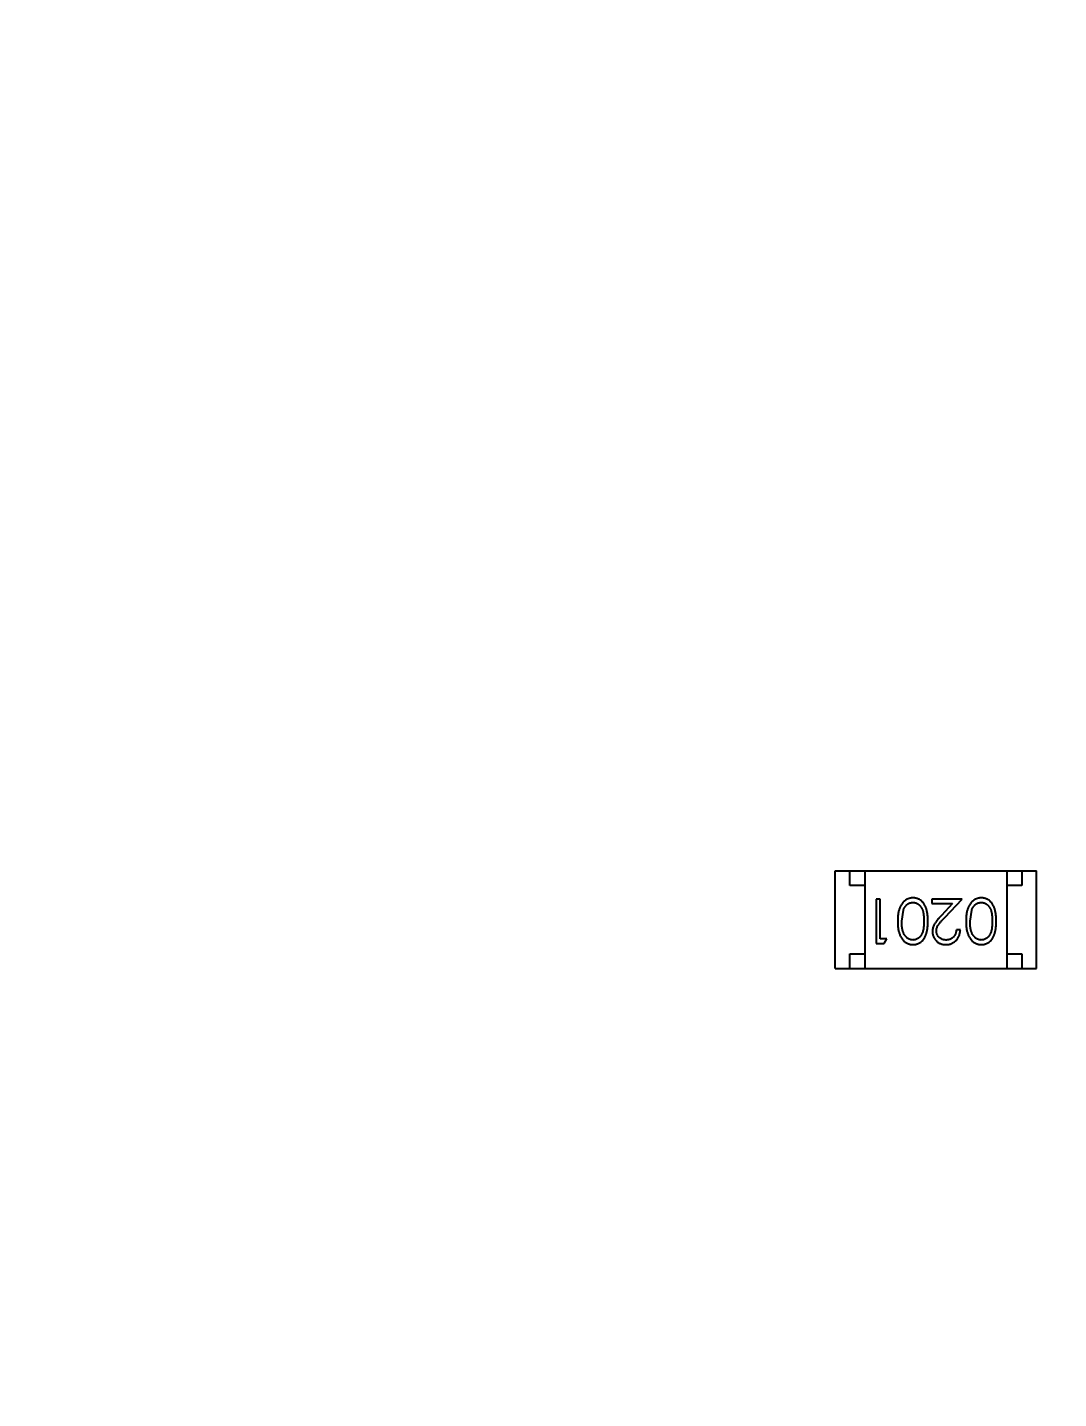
# Model space of a CAD drawing. Header units: inches. Extents: x 398 to 599, y 40 to 151.
# Drawn here: x 539.169 to 542.651, y 97.725 to 102.353 of the extents above; entities that cross this region are included whole.
import ezdxf

# ---------------------------------------------------------------- set-up
doc = ezdxf.new("R2010")
doc.units = ezdxf.units.IN
doc.header["$LTSCALE"] = 1.21
doc.header["$MEASUREMENT"] = 0
doc.header["$PDMODE"] = 3
doc.header["$PDSIZE"] = 0.3125
doc.layers.get('0').update_dxf_attribs({"linetype": 'CONTINUOUS'})
doc.layers.get('Defpoints').update_dxf_attribs({"linetype": 'CONTINUOUS'})
doc.layers.add('DIM', color=3, linetype='CONTINUOUS')
doc.styles.get("Standard").update_dxf_attribs({"font": 'txt', "width": 0.8})
doc.dimstyles.get("Standard").update_dxf_attribs({"dimtxt": 0.15625, "dimasz": 0.1875, "dimexe": 0.125, "dimexo": 0.0625, "dimgap": 0.09, "dimtad": 0, "dimtih": 1, "dimtoh": 1, "dimzin": 4, "dimdsep": 46, "dimtxsty": 'Standard', "dimblk": '_FILLED', "dimblk1": '_FILLED', "dimblk2": '_FILLED', "dimcen": 0.09, "dimazin": 1, "dimtp": 0.01, "dimtm": 0.01, "dimtfac": 1, "dimtofl": 0, "dimtmove": 0, "dimatfit": 3, "dimldrblk": '_FILLED', "dimfxl": 1, "dimtolj": 1, "dimtzin": 4, "dimarcsym": 0})

# ---------------------------------------------------------------- blocks, each defined once
blk = doc.blocks.new('_FILLED')
at = {"color": 0, "linetype": 'ByBlock'}
blk.add_solid([(0, 0), (-1, 0.1667), (-1, -0.1667)], dxfattribs=at)
blk = doc.blocks.new('*D59')
at = {"layer": 'Defpoints', "color": 0}
for p in [(540.251, 108.425), (521.3768, 92.925), (527.3329, 92.925)]:
    blk.add_point(p, dxfattribs=at)
at = {"layer": 'DIM', "color": 0, "lineweight": -2}
for p, q in [((540.1885, 108.425), (521.2518, 108.425)), ((521.3768, 106.425), (521.3768, 103.565)), ((521.3768, 94.925), (521.3768, 97.785)), ((527.2704, 92.925), (521.2518, 92.925))]:
    blk.add_line(p, q, dxfattribs=at)
at = {"layer": 'DIM', "color": 0, "lineweight": -2, "xscale": 2, "yscale": 2, "zscale": 2}
for p, rotation in [((521.3768, 108.425), 90), ((521.3768, 92.925), 270)]:
    blk.add_blockref('_FILLED', p, dxfattribs=dict(at, rotation=rotation))
at = {"layer": 'DIM', "color": 0, "insert": (521.3768, 100.675), "char_height": 2, "attachment_point": 5, "rotation": 90}
blk.add_mtext('\\A1;15.50', dxfattribs=at)

msp = doc.modelspace()

# ---------------------------------------------------------------- linework, layer by layer
at = {"color": 7, "linetype": 'Continuous'}
for p, q in [((541.8967, 99.1763), (541.8967, 99.5063)), ((541.8967, 99.5063), (542.5767, 99.5063)), ((541.9467, 99.4563), (541.9467, 99.5063)), ((541.9967, 99.5063), (541.9967, 99.1763)), ((542.4767, 99.5063), (542.4767, 99.1763)), ((542.5267, 99.5063), (542.5267, 99.4563)), ((542.5767, 99.1763), (542.5767, 99.5063)), ((541.9967, 99.4563), (541.9467, 99.4563)), ((542.5267, 99.4563), (542.4767, 99.4563)), ((542.0349, 99.4111), (542.0349, 99.2611)), ((542.0483, 99.4111), (542.0349, 99.4111)), ((542.0483, 99.2764), (542.0483, 99.4111)), ((542.1214, 99.3361), (542.1271, 99.3738)), ((542.2233, 99.4111), (542.2233, 99.3957)), ((542.3252, 99.4111), (542.2233, 99.4111)), ((542.2233, 99.3957), (542.2931, 99.3957)), ((542.2931, 99.3957), (542.2556, 99.3556)), ((542.2671, 99.349), (542.3252, 99.4111)), ((542.3522, 99.3361), (542.3578, 99.3738)), ((542.3195, 99.3072), (542.306, 99.3072)), ((542.0349, 99.2611), (542.0626, 99.2611)), ((542.0714, 99.2764), (542.0483, 99.2764)), ((542.0626, 99.2611), (542.0714, 99.2764)), ((541.9467, 99.1763), (541.9467, 99.2263)), ((541.9467, 99.2263), (541.9967, 99.2263)), ((542.4767, 99.2263), (542.5267, 99.2263)), ((542.5267, 99.2263), (542.5267, 99.1763)), ((541.8967, 99.1763), (542.5767, 99.1763))]:
    msp.add_line(p, q, dxfattribs=at)
for radius, start, end in [(23, 281.22586, 258.77532), (22.75, 294.44334, 241.13427)]:
    msp.add_arc((553.751, 92.925), radius, start, end, dxfattribs=at)
for points, knots in [([(542.1597, 99.4149), (542.1585, 99.4149), (542.1561, 99.4149), (542.1526, 99.4144), (542.1492, 99.4138), (542.1458, 99.4128), (542.1426, 99.4116), (542.1394, 99.4102), (542.1363, 99.4084), (542.1333, 99.4064), (542.1304, 99.4042), (542.1277, 99.4016), (542.1251, 99.3989), (542.1227, 99.3958), (542.1204, 99.3925), (542.1183, 99.389), (542.1164, 99.3852), (542.1146, 99.3811), (542.113, 99.3767), (542.1117, 99.3719), (542.1105, 99.3669), (542.1096, 99.3614), (542.1089, 99.3556), (542.1083, 99.3494), (542.108, 99.3429), (542.108, 99.3384), (542.1079, 99.3361)], [0, 0, 0, 0, 0.033824, 0.067298, 0.10028, 0.133019, 0.165736, 0.198792, 0.232372, 0.266409, 0.301016, 0.336196, 0.371972, 0.408574, 0.446394, 0.485225, 0.525372, 0.567224, 0.611081, 0.65775, 0.70702, 0.759235, 0.814484, 0.873227, 0.934937, 1, 1, 1, 1]), ([(542.1271, 99.3738), (542.1275, 99.3748), (542.1282, 99.3769), (542.1296, 99.3798), (542.131, 99.3825), (542.1326, 99.385), (542.1344, 99.3874), (542.1362, 99.3895), (542.1382, 99.3914), (542.141, 99.3936), (542.1447, 99.396), (542.1494, 99.398), (542.1543, 99.3993), (542.1576, 99.3995), (542.1593, 99.3995)], [0, 0, 0, 0, 0.075949, 0.148549, 0.218996, 0.286119, 0.351826, 0.416074, 0.478265, 0.540325, 0.660405, 0.774606, 0.887187, 1, 1, 1, 1]), ([(542.1593, 99.3995), (542.1609, 99.3994), (542.1642, 99.3993), (542.1691, 99.398), (542.1738, 99.3959), (542.1776, 99.3935), (542.1804, 99.3912), (542.1825, 99.3893), (542.1844, 99.3871), (542.1862, 99.3848), (542.1878, 99.3823), (542.1893, 99.3796), (542.1906, 99.3767), (542.1919, 99.3736), (542.193, 99.3702), (542.1939, 99.3664), (542.1946, 99.3623), (542.1953, 99.3578), (542.1958, 99.3529), (542.1961, 99.3476), (542.1964, 99.342), (542.1964, 99.3381), (542.1964, 99.3361)], [0, 0, 0, 0, 0.060034, 0.120278, 0.182348, 0.247919, 0.281641, 0.315701, 0.350322, 0.385703, 0.421819, 0.459196, 0.497866, 0.538301, 0.58121, 0.628183, 0.679403, 0.734699, 0.794074, 0.858416, 0.927049, 1, 1, 1, 1]), ([(542.2099, 99.3361), (542.2098, 99.3385), (542.2098, 99.3431), (542.2095, 99.3499), (542.209, 99.3563), (542.2083, 99.3622), (542.2074, 99.3677), (542.2063, 99.3729), (542.205, 99.3776), (542.2035, 99.3819), (542.2018, 99.3859), (542.1999, 99.3897), (542.1979, 99.3931), (542.1958, 99.3963), (542.1935, 99.3993), (542.191, 99.402), (542.1883, 99.4045), (542.1855, 99.4067), (542.1826, 99.4086), (542.1796, 99.4103), (542.1765, 99.4117), (542.1733, 99.4129), (542.17, 99.4138), (542.1667, 99.4144), (542.1632, 99.4148), (542.1609, 99.4149), (542.1597, 99.4149)], [0, 0, 0, 0, 0.068113, 0.132564, 0.193427, 0.250218, 0.303569, 0.353576, 0.400235, 0.443586, 0.484619, 0.524292, 0.56238, 0.599049, 0.63494, 0.669782, 0.704009, 0.737842, 0.771098, 0.803896, 0.836415, 0.868639, 0.900715, 0.933378, 0.966213, 1, 1, 1, 1]), ([(542.3905, 99.4149), (542.3893, 99.4149), (542.3869, 99.4149), (542.3834, 99.4144), (542.38, 99.4138), (542.3766, 99.4128), (542.3734, 99.4116), (542.3702, 99.4102), (542.3671, 99.4084), (542.3641, 99.4064), (542.3612, 99.4042), (542.3584, 99.4016), (542.3558, 99.3989), (542.3534, 99.3958), (542.3512, 99.3925), (542.3491, 99.389), (542.3472, 99.3852), (542.3454, 99.3811), (542.3438, 99.3767), (542.3425, 99.3719), (542.3413, 99.3669), (542.3403, 99.3614), (542.3396, 99.3556), (542.3391, 99.3494), (542.3388, 99.3429), (542.3387, 99.3384), (542.3387, 99.3361)], [0, 0, 0, 0, 0.033824, 0.067298, 0.10028, 0.133019, 0.165736, 0.198792, 0.232372, 0.266409, 0.301016, 0.336196, 0.371972, 0.408574, 0.446394, 0.485225, 0.525372, 0.567224, 0.611081, 0.65775, 0.70702, 0.759235, 0.814484, 0.873227, 0.934937, 1, 1, 1, 1]), ([(542.3578, 99.3738), (542.3582, 99.3748), (542.359, 99.3769), (542.3603, 99.3798), (542.3618, 99.3825), (542.3634, 99.385), (542.3651, 99.3874), (542.367, 99.3895), (542.369, 99.3914), (542.3718, 99.3936), (542.3755, 99.396), (542.3802, 99.398), (542.385, 99.3993), (542.3884, 99.3995), (542.39, 99.3995)], [0, 0, 0, 0, 0.075949, 0.148549, 0.218996, 0.286119, 0.351826, 0.416074, 0.478265, 0.540325, 0.660405, 0.774606, 0.887187, 1, 1, 1, 1]), ([(542.39, 99.3995), (542.3917, 99.3994), (542.395, 99.3993), (542.3999, 99.398), (542.4046, 99.3959), (542.4084, 99.3935), (542.4112, 99.3912), (542.4133, 99.3893), (542.4152, 99.3871), (542.4169, 99.3848), (542.4186, 99.3823), (542.42, 99.3796), (542.4214, 99.3767), (542.4226, 99.3736), (542.4237, 99.3702), (542.4246, 99.3664), (542.4254, 99.3623), (542.4261, 99.3578), (542.4265, 99.3529), (542.4269, 99.3476), (542.4272, 99.342), (542.4272, 99.3381), (542.4272, 99.3361)], [0, 0, 0, 0, 0.060034, 0.120278, 0.182348, 0.247919, 0.281641, 0.315701, 0.350322, 0.385703, 0.421819, 0.459196, 0.497866, 0.538301, 0.58121, 0.628183, 0.679403, 0.734699, 0.794074, 0.858416, 0.927049, 1, 1, 1, 1]), ([(542.4406, 99.3361), (542.4406, 99.3385), (542.4406, 99.3431), (542.4403, 99.3499), (542.4398, 99.3563), (542.4391, 99.3622), (542.4382, 99.3677), (542.4371, 99.3729), (542.4358, 99.3776), (542.4343, 99.3819), (542.4326, 99.3859), (542.4307, 99.3897), (542.4287, 99.3931), (542.4265, 99.3963), (542.4242, 99.3993), (542.4218, 99.402), (542.4191, 99.4045), (542.4163, 99.4067), (542.4134, 99.4086), (542.4104, 99.4103), (542.4073, 99.4117), (542.4041, 99.4129), (542.4008, 99.4138), (542.3975, 99.4144), (542.394, 99.4148), (542.3917, 99.4149), (542.3905, 99.4149)], [0, 0, 0, 0, 0.068113, 0.132564, 0.193427, 0.250218, 0.303569, 0.353576, 0.400235, 0.443586, 0.484619, 0.524292, 0.56238, 0.599049, 0.63494, 0.669782, 0.704009, 0.737842, 0.771098, 0.803896, 0.836415, 0.868639, 0.900715, 0.933378, 0.966213, 1, 1, 1, 1]), ([(542.1079, 99.3361), (542.108, 99.3338), (542.108, 99.3293), (542.1083, 99.3228), (542.1088, 99.3166), (542.1096, 99.3107), (542.1105, 99.3052), (542.1117, 99.3001), (542.1131, 99.2954), (542.1147, 99.2909), (542.1165, 99.2869), (542.1184, 99.283), (542.1206, 99.2795), (542.1228, 99.2762), (542.1252, 99.2731), (542.1278, 99.2703), (542.1305, 99.2678), (542.1334, 99.2656), (542.1364, 99.2636), (542.1394, 99.2619), (542.1426, 99.2604), (542.1459, 99.2593), (542.1492, 99.2583), (542.1526, 99.2577), (542.1561, 99.2573), (542.1585, 99.2572), (542.1597, 99.2572)], [0, 0, 0, 0, 0.065278, 0.127205, 0.186168, 0.241675, 0.294115, 0.343609, 0.390387, 0.434463, 0.476646, 0.517002, 0.555936, 0.593716, 0.630057, 0.665601, 0.700745, 0.734917, 0.768681, 0.802087, 0.834849, 0.867433, 0.900138, 0.932806, 0.966212, 1, 1, 1, 1]), ([(542.1593, 99.2726), (542.1576, 99.2727), (542.1543, 99.2729), (542.1495, 99.2741), (542.1448, 99.2762), (542.1411, 99.2786), (542.1382, 99.2809), (542.1362, 99.2829), (542.1342, 99.2851), (542.1324, 99.2876), (542.1307, 99.2903), (542.1292, 99.2932), (542.1277, 99.2964), (542.1264, 99.2998), (542.1252, 99.3035), (542.1242, 99.3074), (542.1234, 99.3116), (542.1226, 99.316), (542.1221, 99.3207), (542.1216, 99.3256), (542.1215, 99.3307), (542.1214, 99.3343), (542.1214, 99.3361)], [0, 0, 0, 0, 0.059689, 0.119507, 0.181075, 0.246162, 0.279894, 0.314468, 0.350403, 0.387474, 0.426147, 0.466624, 0.508745, 0.553328, 0.600058, 0.649177, 0.700552, 0.754894, 0.811825, 0.871514, 0.934319, 1, 1, 1, 1]), ([(542.1964, 99.3361), (542.1964, 99.334), (542.1964, 99.3301), (542.1961, 99.3245), (542.1958, 99.3192), (542.1953, 99.3143), (542.1947, 99.3098), (542.1938, 99.3056), (542.1929, 99.3019), (542.1918, 99.2985), (542.1906, 99.2953), (542.1892, 99.2924), (542.1877, 99.2897), (542.1861, 99.2872), (542.1844, 99.2849), (542.1825, 99.2828), (542.1805, 99.2808), (542.1776, 99.2786), (542.1738, 99.2762), (542.1691, 99.2741), (542.1642, 99.2729), (542.1609, 99.2727), (542.1593, 99.2726)], [0, 0, 0, 0, 0.073302, 0.142286, 0.206253, 0.266017, 0.321612, 0.372532, 0.419497, 0.462398, 0.502825, 0.541489, 0.579034, 0.615143, 0.650298, 0.684912, 0.718701, 0.752189, 0.817245, 0.879117, 0.939613, 1, 1, 1, 1]), ([(542.1597, 99.2572), (542.1609, 99.2572), (542.1632, 99.2573), (542.1667, 99.2577), (542.1701, 99.2583), (542.1733, 99.2593), (542.1766, 99.2604), (542.1797, 99.2619), (542.1827, 99.2636), (542.1857, 99.2656), (542.1885, 99.2678), (542.1911, 99.2702), (542.1936, 99.273), (542.1959, 99.2759), (542.1981, 99.2791), (542.2001, 99.2826), (542.2019, 99.2863), (542.2036, 99.2902), (542.2051, 99.2945), (542.2064, 99.2992), (542.2075, 99.3043), (542.2083, 99.3099), (542.209, 99.3159), (542.2095, 99.3222), (542.2098, 99.329), (542.2098, 99.3337), (542.2099, 99.3361)], [0, 0, 0, 0, 0.033742, 0.066533, 0.099153, 0.13154, 0.164087, 0.196563, 0.229707, 0.263315, 0.297504, 0.331686, 0.366482, 0.4021, 0.438958, 0.476748, 0.515985, 0.556589, 0.599519, 0.645765, 0.695487, 0.748721, 0.805687, 0.866754, 0.931405, 1, 1, 1, 1]), ([(542.2556, 99.3556), (542.2542, 99.3541), (542.2514, 99.3511), (542.2474, 99.3468), (542.2439, 99.3426), (542.2407, 99.3387), (542.2378, 99.3351), (542.2354, 99.3317), (542.2333, 99.3286), (542.2309, 99.3248), (542.2286, 99.32), (542.2267, 99.3141), (542.2255, 99.308), (542.2253, 99.3039), (542.2252, 99.3018)], [0, 0, 0, 0, 0.09953, 0.192079, 0.277712, 0.357454, 0.429648, 0.495771, 0.555538, 0.608657, 0.707578, 0.804328, 0.901298, 1, 1, 1, 1]), ([(542.2387, 99.303), (542.2388, 99.3046), (542.2389, 99.3079), (542.2399, 99.3127), (542.2416, 99.3173), (542.2436, 99.3211), (542.2457, 99.3242), (542.2475, 99.3269), (542.2499, 99.3298), (542.2525, 99.3331), (542.2556, 99.3367), (542.2591, 99.3405), (542.2629, 99.3447), (542.2657, 99.3475), (542.2671, 99.349)], [0, 0, 0, 0, 0.088014, 0.174976, 0.2638, 0.355443, 0.406413, 0.465519, 0.533076, 0.609353, 0.693899, 0.787171, 0.889197, 1, 1, 1, 1]), ([(542.3387, 99.3361), (542.3387, 99.3338), (542.3388, 99.3293), (542.3391, 99.3228), (542.3396, 99.3166), (542.3404, 99.3107), (542.3413, 99.3052), (542.3425, 99.3001), (542.3439, 99.2954), (542.3455, 99.2909), (542.3473, 99.2869), (542.3492, 99.283), (542.3513, 99.2795), (542.3536, 99.2762), (542.356, 99.2731), (542.3586, 99.2703), (542.3613, 99.2678), (542.3642, 99.2656), (542.3671, 99.2636), (542.3702, 99.2619), (542.3734, 99.2604), (542.3766, 99.2593), (542.38, 99.2583), (542.3834, 99.2577), (542.3869, 99.2573), (542.3893, 99.2572), (542.3905, 99.2572)], [0, 0, 0, 0, 0.065278, 0.127205, 0.186168, 0.241675, 0.294115, 0.343609, 0.390387, 0.434463, 0.476646, 0.517002, 0.555936, 0.593716, 0.630057, 0.665601, 0.700745, 0.734917, 0.768681, 0.802087, 0.834849, 0.867433, 0.900138, 0.932806, 0.966212, 1, 1, 1, 1]), ([(542.39, 99.2726), (542.3884, 99.2727), (542.3851, 99.2729), (542.3803, 99.2741), (542.3756, 99.2762), (542.3718, 99.2786), (542.369, 99.2809), (542.3669, 99.2829), (542.365, 99.2851), (542.3632, 99.2876), (542.3615, 99.2903), (542.3599, 99.2932), (542.3585, 99.2964), (542.3572, 99.2998), (542.356, 99.3035), (542.3549, 99.3074), (542.3541, 99.3116), (542.3534, 99.316), (542.3529, 99.3207), (542.3524, 99.3256), (542.3522, 99.3307), (542.3522, 99.3343), (542.3522, 99.3361)], [0, 0, 0, 0, 0.059689, 0.119507, 0.181075, 0.246162, 0.279894, 0.314468, 0.350403, 0.387474, 0.426147, 0.466624, 0.508745, 0.553328, 0.600058, 0.649177, 0.700552, 0.754894, 0.811825, 0.871514, 0.934319, 1, 1, 1, 1]), ([(542.4272, 99.3361), (542.4272, 99.334), (542.4272, 99.3301), (542.4269, 99.3245), (542.4266, 99.3192), (542.426, 99.3143), (542.4254, 99.3098), (542.4246, 99.3056), (542.4237, 99.3019), (542.4226, 99.2985), (542.4214, 99.2953), (542.42, 99.2924), (542.4185, 99.2897), (542.4169, 99.2872), (542.4151, 99.2849), (542.4132, 99.2828), (542.4112, 99.2808), (542.4084, 99.2786), (542.4046, 99.2762), (542.3999, 99.2741), (542.395, 99.2729), (542.3917, 99.2727), (542.39, 99.2726)], [0, 0, 0, 0, 0.073302, 0.142286, 0.206253, 0.266017, 0.321612, 0.372532, 0.419497, 0.462398, 0.502825, 0.541489, 0.579034, 0.615143, 0.650298, 0.684912, 0.718701, 0.752189, 0.817245, 0.879117, 0.939613, 1, 1, 1, 1]), ([(542.3905, 99.2572), (542.3917, 99.2572), (542.394, 99.2573), (542.3975, 99.2577), (542.4008, 99.2583), (542.4041, 99.2593), (542.4073, 99.2604), (542.4104, 99.2619), (542.4135, 99.2636), (542.4164, 99.2656), (542.4192, 99.2678), (542.4219, 99.2702), (542.4244, 99.273), (542.4267, 99.2759), (542.4288, 99.2791), (542.4309, 99.2826), (542.4327, 99.2863), (542.4344, 99.2902), (542.4358, 99.2945), (542.4371, 99.2992), (542.4382, 99.3043), (542.4391, 99.3099), (542.4398, 99.3159), (542.4403, 99.3222), (542.4406, 99.329), (542.4406, 99.3337), (542.4406, 99.3361)], [0, 0, 0, 0, 0.033742, 0.066533, 0.099153, 0.13154, 0.164087, 0.196563, 0.229707, 0.263315, 0.297504, 0.331686, 0.366482, 0.4021, 0.438958, 0.476748, 0.515985, 0.556589, 0.599519, 0.645765, 0.695487, 0.748721, 0.805687, 0.866754, 0.931405, 1, 1, 1, 1]), ([(542.2252, 99.3018), (542.2253, 99.3003), (542.2254, 99.2974), (542.2259, 99.2931), (542.227, 99.2889), (542.2283, 99.2849), (542.2301, 99.2811), (542.2323, 99.2774), (542.2348, 99.2738), (542.2377, 99.2705), (542.2409, 99.2673), (542.2445, 99.2646), (542.2482, 99.2623), (542.2522, 99.2604), (542.2565, 99.259), (542.261, 99.258), (542.2657, 99.2573), (542.2689, 99.2573), (542.2706, 99.2572)], [0, 0, 0, 0, 0.06271, 0.123347, 0.183401, 0.242828, 0.302097, 0.36242, 0.423725, 0.487032, 0.550491, 0.612709, 0.674265, 0.73617, 0.799211, 0.863483, 0.930525, 1, 1, 1, 1]), ([(542.2712, 99.2726), (542.2701, 99.2726), (542.2679, 99.2727), (542.2647, 99.2731), (542.2616, 99.2738), (542.2586, 99.2748), (542.2558, 99.2761), (542.2531, 99.2776), (542.2505, 99.2795), (542.2481, 99.2815), (542.2459, 99.2838), (542.244, 99.2863), (542.2424, 99.2888), (542.241, 99.2914), (542.24, 99.2942), (542.2393, 99.297), (542.2388, 99.3), (542.2387, 99.302), (542.2387, 99.303)], [0, 0, 0, 0, 0.068027, 0.133505, 0.19695, 0.26027, 0.322741, 0.384982, 0.448465, 0.513424, 0.578224, 0.640011, 0.700094, 0.760067, 0.819012, 0.877878, 0.938035, 1, 1, 1, 1]), ([(542.2706, 99.2572), (542.2722, 99.2573), (542.2755, 99.2573), (542.2804, 99.258), (542.285, 99.2591), (542.2894, 99.2606), (542.2936, 99.2627), (542.2976, 99.2651), (542.3015, 99.2679), (542.305, 99.2712), (542.3083, 99.2748), (542.3112, 99.2787), (542.3136, 99.2829), (542.3156, 99.2873), (542.3173, 99.2919), (542.3184, 99.2968), (542.3192, 99.3019), (542.3194, 99.3054), (542.3195, 99.3072)], [0, 0, 0, 0, 0.06445, 0.126725, 0.187421, 0.247417, 0.306749, 0.366595, 0.427749, 0.490235, 0.553031, 0.614805, 0.676505, 0.738096, 0.801021, 0.864897, 0.931209, 1, 1, 1, 1]), ([(542.306, 99.3072), (542.3059, 99.3059), (542.3056, 99.3033), (542.3049, 99.2995), (542.304, 99.2959), (542.3027, 99.2926), (542.3012, 99.2895), (542.2995, 99.2867), (542.2975, 99.284), (542.2952, 99.2817), (542.2927, 99.2795), (542.2901, 99.2777), (542.2873, 99.2761), (542.2844, 99.2748), (542.2813, 99.2738), (542.2781, 99.2731), (542.2747, 99.2727), (542.2724, 99.2726), (542.2712, 99.2726)], [0, 0, 0, 0, 0.073648, 0.143686, 0.210962, 0.275557, 0.338064, 0.399311, 0.4594, 0.51934, 0.579024, 0.637809, 0.695959, 0.754122, 0.813113, 0.873453, 0.935561, 1, 1, 1, 1])]:
    msp.add_open_spline(points, degree=3, knots=knots, dxfattribs=at)

# ---------------------------------------------------------------- dimensions: what is measured, and where the dimension line sits
at = {"layer": 'DIM'}
dim = msp.add_linear_dim(base=(521.3768, 92.925), p1=(540.251, 108.425), p2=(527.3329, 92.925), angle=90, dimstyle='Standard', override={"dimtxt": 2, "dimasz": 2, "dimtih": 0, "dimtoh": 0, "dimzin": 0, "dimcen": 0.198, "dimadec": 0, "dimazin": 0, "dimtp": 0, "dimtm": 0, "dimtdec": 4, "dimtzin": 0}, dxfattribs=at)
dim.commit()
dim.dimension.update_dxf_attribs({"geometry": '*D59', "text_midpoint": (521.3768, 100.675)})

doc.saveas('drawing.dxf')
